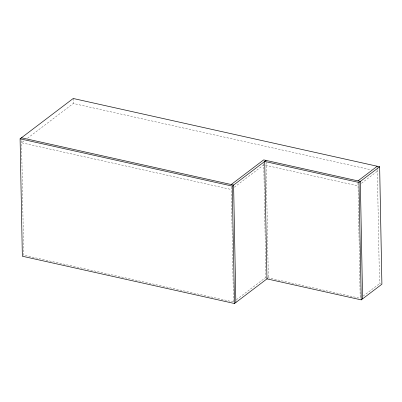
<?xml version="1.0" encoding="UTF-8"?>
<svg xmlns="http://www.w3.org/2000/svg" width="402" height="402" viewBox="0 0 402 402"><rect width="100%" height="100%" fill="white"/><g stroke="black" fill="none" stroke-linecap="round" stroke-linejoin="round"><path stroke-width="0.3" stroke-dasharray="2.01 1.51" d="M24.035 140.876L21.547 142.765L231.316 189.508M27.522 138.228L73.315 103.47L371.227 169.855M234.311 187.231L263.772 164.87M361.514 183.247L377.352 171.222L376.126 170.95M236.466 299.676L265.928 277.31L360.142 298.304M363.177 296.063L379.513 283.661L380.709 283.928M265.606 165.282L358.046 185.88M233.411 301.937L23.708 255.205L21.467 138.409M377.282 167.488L377.317 169.388M377.332 169.981L379.513 283.661M357.986 182.769L360.202 298.319M266.099 162.313L268.315 277.842M263.747 163.629L265.928 277.31M231.266 187.02L233.472 301.947M73.219 98.49L73.315 103.47"/><path stroke-width="0.6" d="M267.315 278.601L234.507 303.51L22.356 256.23L20.1 138.816L73.219 98.49L379.644 166.78L381.9 284.194L361.237 299.877L266.963 278.872L264.707 161.453L358.986 182.463L379.644 166.78M231.22 184.533L263.677 159.895L360.338 181.433L362.589 298.852M20.1 138.816L232.25 186.091L266.064 160.428M357.951 180.905L377.257 166.247M21.452 137.785L233.607 185.066L235.858 302.48M358.986 182.463L361.237 299.877M232.25 186.091L234.507 303.51"/></g></svg>
